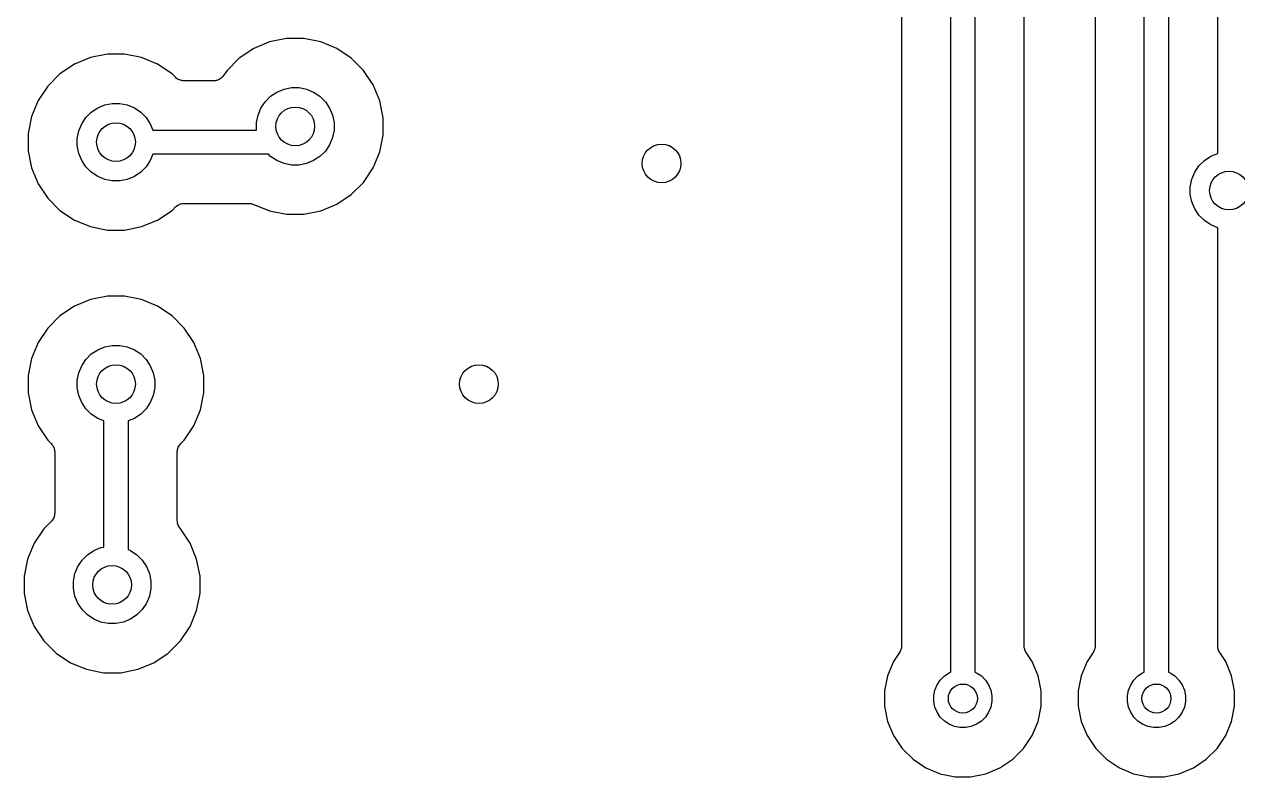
# Model space of a CAD drawing. Extents: x 0.81 to 4.31, y -4.31 to -0.81.
# Drawn here: x 2.2265 to 2.7201, y -3.2208 to -2.9146 of the extents above; entities that cross this region are included whole.
import ezdxf

# ---------------------------------------------------------------- set-up
doc = ezdxf.new("R2010")
doc.units = 0
doc.header["$MEASUREMENT"] = 0
doc.layers.add('BLACK', color=7, linetype='CONTINUOUS')

msp = doc.modelspace()

# ---------------------------------------------------------------- linework, layer by layer
at = {"layer": 'BLACK', "linetype": 'CONTINUOUS'}
for p, q in [((2.60335, -3.17823), (2.60335, -2.74161)), ((2.61319, -2.73982), (2.61319, -3.17823)), ((2.63319, -3.1675), (2.63319, -2.77701)), ((2.69193, -2.78376), (2.69193, -3.17823)), ((2.68209, -3.17823), (2.68209, -2.78555)), ((2.71193, -2.96715), (2.71193, -2.78499)), ((2.66209, -2.79591), (2.66209, -3.1675)), ((2.58335, -2.89997), (2.58335, -3.1675)), ((2.32628, -2.9218), (2.31978, -2.9245)), ((2.33319, -2.92043), (2.32628, -2.9218)), ((2.34023, -2.92043), (2.33319, -2.92043)), ((2.34714, -2.9218), (2.34023, -2.92043)), ((2.35364, -2.9245), (2.34714, -2.9218)), ((2.26026, -2.92685), (2.25335, -2.92822)), ((2.2673, -2.92685), (2.26026, -2.92685)), ((2.27421, -2.92822), (2.2673, -2.92685)), ((2.31978, -2.9245), (2.31392, -2.92841)), ((2.3595, -2.92841), (2.35364, -2.9245)), ((2.24685, -2.93092), (2.24099, -2.93483)), ((2.25335, -2.92822), (2.24685, -2.93092)), ((2.28071, -2.93092), (2.27421, -2.92822)), ((2.28657, -2.93483), (2.28071, -2.93092)), ((2.31392, -2.92841), (2.30894, -2.93339)), ((2.36448, -2.93339), (2.3595, -2.92841)), ((2.24099, -2.93483), (2.23601, -2.93981)), ((2.28795, -2.93621), (2.28657, -2.93483)), ((2.28831, -2.93651), (2.28795, -2.93621)), ((2.28866, -2.9368), (2.28831, -2.93651)), ((2.28868, -2.93682), (2.28866, -2.9368)), ((2.2887, -2.93683), (2.28868, -2.93682)), ((2.28911, -2.93705), (2.2887, -2.93683)), ((2.28951, -2.93727), (2.28911, -2.93705)), ((2.30613, -2.93687), (2.30572, -2.93708)), ((2.30615, -2.93685), (2.30613, -2.93687)), ((2.30617, -2.93684), (2.30615, -2.93685)), ((2.30653, -2.93655), (2.30617, -2.93684)), ((2.30689, -2.93626), (2.30653, -2.93655)), ((2.30691, -2.93624), (2.30689, -2.93626)), ((2.30693, -2.93622), (2.30691, -2.93624)), ((2.30722, -2.93587), (2.30693, -2.93622)), ((2.30752, -2.93551), (2.30722, -2.93587)), ((2.30755, -2.93547), (2.30752, -2.93551)), ((2.30756, -2.93546), (2.30755, -2.93547)), ((2.30755, -2.93547), (2.30755, -2.93547)), ((2.30755, -2.93547), (2.30755, -2.93547)), ((2.30894, -2.93339), (2.30756, -2.93546)), ((2.36839, -2.93924), (2.36448, -2.93339)), ((2.23601, -2.93981), (2.2321, -2.94567)), ((2.28954, -2.93728), (2.28951, -2.93727)), ((2.28956, -2.93729), (2.28954, -2.93728)), ((2.29, -2.93743), (2.28956, -2.93729)), ((2.29045, -2.93757), (2.29, -2.93743)), ((2.29047, -2.93757), (2.29045, -2.93757)), ((2.2905, -2.93758), (2.29047, -2.93757)), ((2.29095, -2.93762), (2.2905, -2.93758)), ((2.29141, -2.93768), (2.29095, -2.93762)), ((2.29147, -2.93768), (2.29141, -2.93768)), ((2.29148, -2.93768), (2.29147, -2.93768)), ((2.29147, -2.93768), (2.29147, -2.93768)), ((2.29147, -2.93768), (2.29147, -2.93768)), ((2.3034, -2.93768), (2.29148, -2.93768)), ((2.30387, -2.93763), (2.3034, -2.93768)), ((2.30433, -2.93759), (2.30387, -2.93763)), ((2.30435, -2.93758), (2.30433, -2.93759)), ((2.30437, -2.93758), (2.30435, -2.93758)), ((2.30482, -2.93745), (2.30437, -2.93758)), ((2.30526, -2.93732), (2.30482, -2.93745)), ((2.30529, -2.93731), (2.30526, -2.93732)), ((2.30531, -2.9373), (2.30529, -2.93731)), ((2.30572, -2.93708), (2.30531, -2.9373)), ((2.32925, -2.94222), (2.33212, -2.94103)), ((2.33212, -2.94103), (2.33516, -2.94043)), ((2.33516, -2.94043), (2.33826, -2.94043)), ((2.33826, -2.94043), (2.3413, -2.94103)), ((2.3413, -2.94103), (2.34417, -2.94222)), ((2.37108, -2.94575), (2.36839, -2.93924)), ((2.2321, -2.94567), (2.22941, -2.95217)), ((2.25919, -2.94746), (2.26223, -2.94685)), ((2.26223, -2.94685), (2.26533, -2.94685)), ((2.26533, -2.94685), (2.26837, -2.94746)), ((2.32275, -2.94872), (2.32448, -2.94614)), ((2.32448, -2.94614), (2.32667, -2.94394)), ((2.32667, -2.94394), (2.32925, -2.94222)), ((2.34417, -2.94222), (2.34675, -2.94394)), ((2.34675, -2.94394), (2.34894, -2.94614)), ((2.34894, -2.94614), (2.35066, -2.94872)), ((2.37246, -2.95266), (2.37108, -2.94575)), ((2.25155, -2.95256), (2.25374, -2.95037)), ((2.25374, -2.95037), (2.25632, -2.94864)), ((2.25632, -2.94864), (2.25919, -2.94746)), ((2.26837, -2.94746), (2.27124, -2.94864)), ((2.27124, -2.94864), (2.27382, -2.95037)), ((2.27382, -2.95037), (2.27601, -2.95256)), ((2.32096, -2.95463), (2.32157, -2.95158)), ((2.32157, -2.95158), (2.32275, -2.94872)), ((2.35066, -2.94872), (2.35185, -2.95158)), ((2.35185, -2.95158), (2.35246, -2.95463)), ((2.22941, -2.95217), (2.22803, -2.95908)), ((2.24864, -2.958), (2.24982, -2.95514)), ((2.24982, -2.95514), (2.25155, -2.95256)), ((2.27601, -2.95256), (2.27774, -2.95514)), ((2.27774, -2.95514), (2.27879, -2.95768)), ((2.32096, -2.95768), (2.32096, -2.95463)), ((2.35246, -2.95463), (2.35246, -2.95773)), ((2.37246, -2.9597), (2.37246, -2.95266)), ((2.22803, -2.95908), (2.22803, -2.96612)), ((2.24803, -2.96105), (2.24864, -2.958)), ((2.24803, -2.96415), (2.24803, -2.96105)), ((2.27879, -2.95768), (2.32096, -2.95768)), ((2.35185, -2.96077), (2.35066, -2.96364)), ((2.35246, -2.95773), (2.35185, -2.96077)), ((2.37108, -2.9666), (2.37246, -2.9597)), ((2.22803, -2.96612), (2.22941, -2.97303)), ((2.24864, -2.96719), (2.24803, -2.96415)), ((2.34894, -2.96622), (2.34675, -2.96841)), ((2.35066, -2.96364), (2.34894, -2.96622)), ((2.36839, -2.97311), (2.37108, -2.9666)), ((2.24982, -2.97006), (2.24864, -2.96719)), ((2.25155, -2.97264), (2.24982, -2.97006)), ((2.27774, -2.97006), (2.27601, -2.97264)), ((2.27879, -2.96752), (2.27774, -2.97006)), ((2.32578, -2.96752), (2.27879, -2.96752)), ((2.32667, -2.96841), (2.32578, -2.96752)), ((2.32925, -2.97013), (2.32667, -2.96841)), ((2.33212, -2.97132), (2.32925, -2.97013)), ((2.33516, -2.97193), (2.33212, -2.97132)), ((2.3413, -2.97132), (2.33826, -2.97193)), ((2.34417, -2.97013), (2.3413, -2.97132)), ((2.34675, -2.96841), (2.34417, -2.97013)), ((2.7043, -2.97224), (2.7065, -2.97005)), ((2.7065, -2.97005), (2.70908, -2.96833)), ((2.70908, -2.96833), (2.71193, -2.96715)), ((2.22941, -2.97303), (2.2321, -2.97953)), ((2.25374, -2.97483), (2.25155, -2.97264)), ((2.25632, -2.97655), (2.25374, -2.97483)), ((2.25919, -2.97774), (2.25632, -2.97655)), ((2.27124, -2.97655), (2.26837, -2.97774)), ((2.27382, -2.97483), (2.27124, -2.97655)), ((2.27601, -2.97264), (2.27382, -2.97483)), ((2.33826, -2.97193), (2.33516, -2.97193)), ((2.36448, -2.97897), (2.36839, -2.97311)), ((2.70139, -2.97769), (2.70258, -2.97482)), ((2.70258, -2.97482), (2.7043, -2.97224)), ((2.2321, -2.97953), (2.23601, -2.98539)), ((2.26223, -2.97835), (2.25919, -2.97774)), ((2.26533, -2.97835), (2.26223, -2.97835)), ((2.26837, -2.97774), (2.26533, -2.97835)), ((2.3595, -2.98394), (2.36448, -2.97897)), ((2.70079, -2.98073), (2.70139, -2.97769)), ((2.70079, -2.98383), (2.70079, -2.98073)), ((2.23601, -2.98539), (2.24099, -2.99037)), ((2.35364, -2.98786), (2.3595, -2.98394)), ((2.70139, -2.98688), (2.70079, -2.98383)), ((2.24099, -2.99037), (2.24685, -2.99428)), ((2.28071, -2.99428), (2.28657, -2.99037)), ((2.28657, -2.99037), (2.28795, -2.98898)), ((2.28795, -2.98898), (2.28796, -2.98897)), ((2.28796, -2.98897), (2.288, -2.98894)), ((2.28796, -2.98897), (2.28796, -2.98897)), ((2.28796, -2.98897), (2.28796, -2.98897)), ((2.288, -2.98894), (2.28836, -2.98865)), ((2.28836, -2.98865), (2.28872, -2.98836)), ((2.28872, -2.98836), (2.28874, -2.98834)), ((2.28874, -2.98834), (2.28876, -2.98833)), ((2.28876, -2.98833), (2.28917, -2.98811)), ((2.28917, -2.98811), (2.28958, -2.9879)), ((2.28958, -2.9879), (2.2896, -2.98789)), ((2.2896, -2.98789), (2.28963, -2.98788)), ((2.28963, -2.98788), (2.29007, -2.98775)), ((2.29007, -2.98775), (2.29051, -2.98761)), ((2.29051, -2.98761), (2.29054, -2.98761)), ((2.29054, -2.98761), (2.29056, -2.98761)), ((2.29056, -2.98761), (2.29102, -2.98756)), ((2.29102, -2.98756), (2.29148, -2.98752)), ((2.29148, -2.98752), (2.31797, -2.98752)), ((2.31797, -2.98752), (2.31798, -2.98752)), ((2.31798, -2.98752), (2.31798, -2.98752)), ((2.31798, -2.98752), (2.31798, -2.98752)), ((2.31798, -2.98752), (2.31804, -2.98752)), ((2.31804, -2.98752), (2.31849, -2.98757)), ((2.31849, -2.98757), (2.31895, -2.98762)), ((2.31895, -2.98762), (2.31898, -2.98763)), ((2.31898, -2.98763), (2.31901, -2.98763)), ((2.31901, -2.98763), (2.31944, -2.98777)), ((2.31944, -2.98777), (2.31988, -2.9879)), ((2.31988, -2.9879), (2.32628, -2.99055)), ((2.32628, -2.99055), (2.33319, -2.99193)), ((2.34023, -2.99193), (2.34714, -2.99055)), ((2.34714, -2.99055), (2.35364, -2.98786)), ((2.70258, -2.98974), (2.70139, -2.98688)), ((2.7043, -2.99232), (2.70258, -2.98974)), ((2.24685, -2.99428), (2.25335, -2.99697)), ((2.27421, -2.99697), (2.28071, -2.99428)), ((2.33319, -2.99193), (2.34023, -2.99193)), ((2.7065, -2.99452), (2.7043, -2.99232)), ((2.70908, -2.99624), (2.7065, -2.99452)), ((2.71193, -2.99742), (2.70908, -2.99624)), ((2.25335, -2.99697), (2.26026, -2.99835)), ((2.26026, -2.99835), (2.2673, -2.99835)), ((2.2673, -2.99835), (2.27421, -2.99697)), ((2.71193, -3.1675), (2.71193, -2.99742)), ((2.26026, -3.02528), (2.25335, -3.02665)), ((2.2673, -3.02528), (2.26026, -3.02528)), ((2.27421, -3.02665), (2.2673, -3.02528)), ((2.24685, -3.02934), (2.24099, -3.03326)), ((2.25335, -3.02665), (2.24685, -3.02934)), ((2.28071, -3.02934), (2.27421, -3.02665)), ((2.28657, -3.03326), (2.28071, -3.02934)), ((2.24099, -3.03326), (2.23601, -3.03824)), ((2.29155, -3.03824), (2.28657, -3.03326)), ((2.23601, -3.03824), (2.2321, -3.04409)), ((2.29546, -3.04409), (2.29155, -3.03824)), ((2.2321, -3.04409), (2.22941, -3.0506)), ((2.25919, -3.04588), (2.26223, -3.04528)), ((2.26223, -3.04528), (2.26533, -3.04528)), ((2.26533, -3.04528), (2.26837, -3.04588)), ((2.29815, -3.0506), (2.29546, -3.04409)), ((2.22941, -3.0506), (2.22803, -3.0575)), ((2.25155, -3.05098), (2.25374, -3.04879)), ((2.25374, -3.04879), (2.25632, -3.04707)), ((2.25632, -3.04707), (2.25919, -3.04588)), ((2.26837, -3.04588), (2.27124, -3.04707)), ((2.27124, -3.04707), (2.27382, -3.04879)), ((2.27382, -3.04879), (2.27601, -3.05098)), ((2.29953, -3.0575), (2.29815, -3.0506)), ((2.24864, -3.05643), (2.24982, -3.05356)), ((2.24982, -3.05356), (2.25155, -3.05098)), ((2.27601, -3.05098), (2.27774, -3.05356)), ((2.27774, -3.05356), (2.27892, -3.05643)), ((2.22803, -3.0575), (2.22803, -3.06454)), ((2.24803, -3.05947), (2.24864, -3.05643)), ((2.24803, -3.06257), (2.24803, -3.05947)), ((2.27892, -3.05643), (2.27953, -3.05947)), ((2.27953, -3.05947), (2.27953, -3.06257)), ((2.29953, -3.06454), (2.29953, -3.0575)), ((2.22803, -3.06454), (2.22941, -3.07145)), ((2.24864, -3.06562), (2.24803, -3.06257)), ((2.27953, -3.06257), (2.27892, -3.06562)), ((2.29815, -3.07145), (2.29953, -3.06454)), ((2.24982, -3.06848), (2.24864, -3.06562)), ((2.25155, -3.07106), (2.24982, -3.06848)), ((2.27774, -3.06848), (2.27601, -3.07106)), ((2.27892, -3.06562), (2.27774, -3.06848)), ((2.22941, -3.07145), (2.2321, -3.07796)), ((2.25374, -3.07326), (2.25155, -3.07106)), ((2.25632, -3.07498), (2.25374, -3.07326)), ((2.25886, -3.07603), (2.25632, -3.07498)), ((2.27124, -3.07498), (2.2687, -3.07603)), ((2.27382, -3.07326), (2.27124, -3.07498)), ((2.27601, -3.07106), (2.27382, -3.07326)), ((2.29546, -3.07796), (2.29815, -3.07145)), ((2.2321, -3.07796), (2.23601, -3.08381)), ((2.25886, -3.12733), (2.25886, -3.07603)), ((2.2687, -3.07603), (2.2687, -3.12836)), ((2.29155, -3.08381), (2.29546, -3.07796)), ((2.23601, -3.08381), (2.23739, -3.08519)), ((2.29017, -3.08519), (2.29155, -3.08381)), ((2.23739, -3.08519), (2.23741, -3.08521)), ((2.23741, -3.08521), (2.23741, -3.08521)), ((2.23741, -3.08521), (2.23741, -3.08521)), ((2.23741, -3.08521), (2.23744, -3.08524)), ((2.23744, -3.08524), (2.23773, -3.08561)), ((2.23773, -3.08561), (2.23802, -3.08596)), ((2.23802, -3.08596), (2.23804, -3.08599)), ((2.23804, -3.08599), (2.23805, -3.08601)), ((2.23805, -3.08601), (2.23826, -3.08642)), ((2.23826, -3.08642), (2.23848, -3.08682)), ((2.23848, -3.08682), (2.23849, -3.08685)), ((2.23849, -3.08685), (2.2385, -3.08687)), ((2.2385, -3.08687), (2.23863, -3.08732)), ((2.23863, -3.08732), (2.23876, -3.08776)), ((2.23876, -3.08776), (2.23877, -3.08778)), ((2.23877, -3.08778), (2.23877, -3.08781)), ((2.23877, -3.08781), (2.23881, -3.08827)), ((2.23881, -3.08827), (2.23886, -3.08873)), ((2.23886, -3.08873), (2.23886, -3.11344)), ((2.2887, -3.08866), (2.28875, -3.0882)), ((2.2887, -3.08871), (2.2887, -3.08866)), ((2.2887, -3.08873), (2.2887, -3.08871)), ((2.2887, -3.08871), (2.2887, -3.08871)), ((2.2887, -3.08871), (2.2887, -3.08871)), ((2.2887, -3.11659), (2.2887, -3.08873)), ((2.28875, -3.0882), (2.2888, -3.08774)), ((2.2888, -3.08774), (2.28881, -3.08772)), ((2.28881, -3.08769), (2.28895, -3.08725)), ((2.28881, -3.08772), (2.28881, -3.08769)), ((2.28895, -3.08725), (2.28908, -3.08681)), ((2.28908, -3.08681), (2.2891, -3.08678)), ((2.2891, -3.08678), (2.28911, -3.08676)), ((2.28911, -3.08676), (2.28933, -3.08635)), ((2.28933, -3.08635), (2.28955, -3.08595)), ((2.28955, -3.08595), (2.28956, -3.08593)), ((2.28956, -3.08593), (2.28958, -3.0859)), ((2.28958, -3.0859), (2.28987, -3.08555)), ((2.28987, -3.08555), (2.29017, -3.08519)), ((2.23875, -3.11448), (2.23861, -3.11492)), ((2.23876, -3.11442), (2.23875, -3.11445)), ((2.23875, -3.11445), (2.23875, -3.11448)), ((2.23881, -3.11397), (2.23876, -3.11442)), ((2.23886, -3.11351), (2.23881, -3.11397)), ((2.23886, -3.11344), (2.23886, -3.11345)), ((2.23886, -3.11345), (2.23886, -3.11345)), ((2.23886, -3.11345), (2.23886, -3.11345)), ((2.23886, -3.11345), (2.23886, -3.11351)), ((2.23739, -3.11697), (2.23444, -3.11993)), ((2.23769, -3.11662), (2.23739, -3.11697)), ((2.23798, -3.11626), (2.23769, -3.11662)), ((2.238, -3.11624), (2.23798, -3.11626)), ((2.23801, -3.11622), (2.238, -3.11624)), ((2.23823, -3.11581), (2.23801, -3.11622)), ((2.23845, -3.11541), (2.23823, -3.11581)), ((2.23846, -3.11538), (2.23845, -3.11541)), ((2.23847, -3.11536), (2.23846, -3.11538)), ((2.23861, -3.11492), (2.23847, -3.11536)), ((2.28875, -3.11705), (2.2887, -3.11659)), ((2.28879, -3.11751), (2.28875, -3.11705)), ((2.28879, -3.11753), (2.28879, -3.11751)), ((2.2888, -3.11756), (2.28879, -3.11753)), ((2.28893, -3.118), (2.2888, -3.11756)), ((2.28906, -3.11844), (2.28893, -3.118)), ((2.28907, -3.11847), (2.28906, -3.11844)), ((2.28908, -3.11849), (2.28907, -3.11847)), ((2.2893, -3.1189), (2.28908, -3.11849)), ((2.28951, -3.11931), (2.2893, -3.1189)), ((2.28952, -3.11933), (2.28951, -3.11931)), ((2.28954, -3.11935), (2.28952, -3.11933)), ((2.28982, -3.1197), (2.28954, -3.11935)), ((2.29388, -3.12578), (2.28982, -3.1197)), ((2.23444, -3.11993), (2.23053, -3.12578)), ((2.23053, -3.12578), (2.22783, -3.13229)), ((2.25217, -3.13048), (2.25475, -3.12876)), ((2.25475, -3.12876), (2.25761, -3.12757)), ((2.25761, -3.12757), (2.25886, -3.12733)), ((2.2687, -3.12836), (2.26966, -3.12876)), ((2.26966, -3.12876), (2.27224, -3.13048)), ((2.29658, -3.13229), (2.29388, -3.12578)), ((2.22783, -3.13229), (2.22646, -3.1392)), ((2.24825, -3.13526), (2.24997, -3.13268)), ((2.24997, -3.13268), (2.25217, -3.13048)), ((2.27224, -3.13048), (2.27444, -3.13268)), ((2.27444, -3.13268), (2.27616, -3.13526)), ((2.29795, -3.1392), (2.29658, -3.13229)), ((2.22646, -3.1392), (2.22646, -3.14624)), ((2.24646, -3.14117), (2.24706, -3.13812)), ((2.24706, -3.13812), (2.24825, -3.13526)), ((2.27616, -3.13526), (2.27735, -3.13812)), ((2.27735, -3.13812), (2.27795, -3.14117)), ((2.29795, -3.14624), (2.29795, -3.1392)), ((2.24646, -3.14427), (2.24646, -3.14117)), ((2.24706, -3.14731), (2.24646, -3.14427)), ((2.27795, -3.14427), (2.27735, -3.14731)), ((2.27795, -3.14117), (2.27795, -3.14427)), ((2.22646, -3.14624), (2.22783, -3.15314)), ((2.24825, -3.15018), (2.24706, -3.14731)), ((2.27735, -3.14731), (2.27616, -3.15018)), ((2.29658, -3.15314), (2.29795, -3.14624)), ((2.22783, -3.15314), (2.23053, -3.15965)), ((2.24997, -3.15276), (2.24825, -3.15018)), ((2.25217, -3.15495), (2.24997, -3.15276)), ((2.27444, -3.15276), (2.27224, -3.15495)), ((2.27616, -3.15018), (2.27444, -3.15276)), ((2.29388, -3.15965), (2.29658, -3.15314)), ((2.25475, -3.15667), (2.25217, -3.15495)), ((2.25761, -3.15786), (2.25475, -3.15667)), ((2.26065, -3.15846), (2.25761, -3.15786)), ((2.26376, -3.15846), (2.26065, -3.15846)), ((2.2668, -3.15786), (2.26376, -3.15846)), ((2.26966, -3.15667), (2.2668, -3.15786)), ((2.27224, -3.15495), (2.26966, -3.15667)), ((2.23053, -3.15965), (2.23444, -3.1655)), ((2.28997, -3.1655), (2.29388, -3.15965)), ((2.23444, -3.1655), (2.23942, -3.17048)), ((2.28499, -3.17048), (2.28997, -3.1655)), ((2.5831, -3.16898), (2.58296, -3.16942)), ((2.58324, -3.16854), (2.5831, -3.16898)), ((2.58325, -3.16848), (2.58324, -3.16851)), ((2.58324, -3.16851), (2.58324, -3.16854)), ((2.58329, -3.16803), (2.58325, -3.16848)), ((2.58335, -3.16757), (2.58329, -3.16803)), ((2.58335, -3.1675), (2.58335, -3.16751)), ((2.58335, -3.16751), (2.58335, -3.16751)), ((2.58335, -3.16751), (2.58335, -3.16751)), ((2.58335, -3.16751), (2.58335, -3.16757)), ((2.63323, -3.16796), (2.63319, -3.1675)), ((2.63327, -3.16841), (2.63323, -3.16796)), ((2.63328, -3.16844), (2.63327, -3.16841)), ((2.63328, -3.16847), (2.63328, -3.16844)), ((2.63342, -3.16891), (2.63328, -3.16847)), ((2.63354, -3.16935), (2.63342, -3.16891)), ((2.66184, -3.16898), (2.6617, -3.16942)), ((2.66198, -3.16854), (2.66184, -3.16898)), ((2.66199, -3.16848), (2.66198, -3.16851)), ((2.66198, -3.16851), (2.66198, -3.16854)), ((2.66203, -3.16803), (2.66199, -3.16848)), ((2.66209, -3.16757), (2.66203, -3.16803)), ((2.66209, -3.1675), (2.66209, -3.16751)), ((2.66209, -3.16751), (2.66209, -3.16751)), ((2.66209, -3.16751), (2.66209, -3.16751)), ((2.66209, -3.16751), (2.66209, -3.16757)), ((2.71197, -3.16796), (2.71193, -3.1675)), ((2.71201, -3.16841), (2.71197, -3.16796)), ((2.71202, -3.16844), (2.71201, -3.16841)), ((2.71202, -3.16847), (2.71202, -3.16844)), ((2.71216, -3.16891), (2.71202, -3.16847)), ((2.71229, -3.16935), (2.71216, -3.16891)), ((2.23942, -3.17048), (2.24527, -3.1744)), ((2.27914, -3.1744), (2.28499, -3.17048)), ((2.58008, -3.17391), (2.57768, -3.1797)), ((2.5825, -3.17028), (2.58008, -3.17391)), ((2.58272, -3.16987), (2.5825, -3.17028)), ((2.58294, -3.16947), (2.58272, -3.16987)), ((2.58295, -3.16944), (2.58294, -3.16947)), ((2.58296, -3.16942), (2.58295, -3.16944)), ((2.63356, -3.16938), (2.63354, -3.16935)), ((2.63357, -3.1694), (2.63356, -3.16938)), ((2.63378, -3.16981), (2.63357, -3.1694)), ((2.63399, -3.17022), (2.63378, -3.16981)), ((2.63402, -3.17027), (2.63399, -3.17022)), ((2.63403, -3.17028), (2.63402, -3.17027)), ((2.63402, -3.17027), (2.63402, -3.17027)), ((2.63402, -3.17027), (2.63402, -3.17027)), ((2.63646, -3.17391), (2.63403, -3.17028)), ((2.63886, -3.1797), (2.63646, -3.17391)), ((2.65882, -3.17391), (2.65642, -3.1797)), ((2.66124, -3.17028), (2.65882, -3.17391)), ((2.66146, -3.16987), (2.66124, -3.17028)), ((2.66168, -3.16947), (2.66146, -3.16987)), ((2.66169, -3.16944), (2.66168, -3.16947)), ((2.6617, -3.16942), (2.66169, -3.16944)), ((2.7123, -3.16938), (2.71229, -3.16935)), ((2.71231, -3.1694), (2.7123, -3.16938)), ((2.71252, -3.16981), (2.71231, -3.1694)), ((2.71273, -3.17022), (2.71252, -3.16981)), ((2.71276, -3.17027), (2.71273, -3.17022)), ((2.71277, -3.17028), (2.71276, -3.17027)), ((2.71276, -3.17027), (2.71276, -3.17027)), ((2.71276, -3.17027), (2.71276, -3.17027)), ((2.7152, -3.17391), (2.71277, -3.17028)), ((2.7176, -3.1797), (2.7152, -3.17391)), ((2.24527, -3.1744), (2.25178, -3.17709)), ((2.25178, -3.17709), (2.25868, -3.17846)), ((2.25868, -3.17846), (2.26573, -3.17846)), ((2.26573, -3.17846), (2.27263, -3.17709)), ((2.27263, -3.17709), (2.27914, -3.1744)), ((2.60074, -3.1798), (2.60267, -3.17851)), ((2.60267, -3.17851), (2.60335, -3.17823)), ((2.61319, -3.17823), (2.61386, -3.17851)), ((2.61386, -3.17851), (2.6158, -3.1798)), ((2.67948, -3.1798), (2.68141, -3.17851)), ((2.68141, -3.17851), (2.68209, -3.17823)), ((2.69193, -3.17823), (2.6926, -3.17851)), ((2.6926, -3.17851), (2.69454, -3.1798)), ((2.57768, -3.1797), (2.57646, -3.18584)), ((2.59691, -3.18553), (2.5978, -3.18338)), ((2.5978, -3.18338), (2.59909, -3.18145)), ((2.59909, -3.18145), (2.60074, -3.1798)), ((2.6158, -3.1798), (2.61744, -3.18145)), ((2.61744, -3.18145), (2.61873, -3.18338)), ((2.61873, -3.18338), (2.61962, -3.18553)), ((2.64008, -3.18584), (2.63886, -3.1797)), ((2.65642, -3.1797), (2.6552, -3.18584)), ((2.67565, -3.18553), (2.67654, -3.18338)), ((2.67654, -3.18338), (2.67783, -3.18145)), ((2.67783, -3.18145), (2.67948, -3.1798)), ((2.69454, -3.1798), (2.69618, -3.18145)), ((2.69618, -3.18145), (2.69747, -3.18338)), ((2.69747, -3.18338), (2.69837, -3.18553)), ((2.71882, -3.18584), (2.7176, -3.1797)), ((2.57646, -3.18584), (2.57646, -3.19211)), ((2.59646, -3.18781), (2.59691, -3.18553)), ((2.59646, -3.19014), (2.59646, -3.18781)), ((2.61962, -3.18553), (2.62008, -3.18781)), ((2.62008, -3.18781), (2.62008, -3.19014)), ((2.64008, -3.19211), (2.64008, -3.18584)), ((2.6552, -3.18584), (2.6552, -3.19211)), ((2.6752, -3.18781), (2.67565, -3.18553)), ((2.6752, -3.19014), (2.6752, -3.18781)), ((2.69837, -3.18553), (2.69882, -3.18781)), ((2.69882, -3.18781), (2.69882, -3.19014)), ((2.71882, -3.19211), (2.71882, -3.18584)), ((2.57646, -3.19211), (2.57768, -3.19826)), ((2.59691, -3.19242), (2.59646, -3.19014)), ((2.5978, -3.19457), (2.59691, -3.19242)), ((2.61962, -3.19242), (2.61873, -3.19457)), ((2.62008, -3.19014), (2.61962, -3.19242)), ((2.63886, -3.19826), (2.64008, -3.19211)), ((2.6552, -3.19211), (2.65642, -3.19826)), ((2.67565, -3.19242), (2.6752, -3.19014)), ((2.67654, -3.19457), (2.67565, -3.19242)), ((2.69837, -3.19242), (2.69747, -3.19457)), ((2.69882, -3.19014), (2.69837, -3.19242)), ((2.7176, -3.19826), (2.71882, -3.19211)), ((2.57768, -3.19826), (2.58008, -3.20404)), ((2.59909, -3.19651), (2.5978, -3.19457)), ((2.60074, -3.19815), (2.59909, -3.19651)), ((2.60267, -3.19944), (2.60074, -3.19815)), ((2.6158, -3.19815), (2.61386, -3.19944)), ((2.61744, -3.19651), (2.6158, -3.19815)), ((2.61873, -3.19457), (2.61744, -3.19651)), ((2.63646, -3.20404), (2.63886, -3.19826)), ((2.65642, -3.19826), (2.65882, -3.20404)), ((2.67783, -3.19651), (2.67654, -3.19457)), ((2.67948, -3.19815), (2.67783, -3.19651)), ((2.68141, -3.19944), (2.67948, -3.19815)), ((2.69454, -3.19815), (2.6926, -3.19944)), ((2.69618, -3.19651), (2.69454, -3.19815)), ((2.69747, -3.19457), (2.69618, -3.19651)), ((2.7152, -3.20404), (2.7176, -3.19826)), ((2.60482, -3.20033), (2.60267, -3.19944)), ((2.6071, -3.20079), (2.60482, -3.20033)), ((2.60943, -3.20079), (2.6071, -3.20079)), ((2.61171, -3.20033), (2.60943, -3.20079)), ((2.61386, -3.19944), (2.61171, -3.20033)), ((2.68356, -3.20033), (2.68141, -3.19944)), ((2.68584, -3.20079), (2.68356, -3.20033)), ((2.68817, -3.20079), (2.68584, -3.20079)), ((2.69045, -3.20033), (2.68817, -3.20079)), ((2.6926, -3.19944), (2.69045, -3.20033)), ((2.58008, -3.20404), (2.58356, -3.20925)), ((2.63298, -3.20925), (2.63646, -3.20404)), ((2.65882, -3.20404), (2.6623, -3.20925)), ((2.71172, -3.20925), (2.7152, -3.20404)), ((2.58356, -3.20925), (2.58799, -3.21369)), ((2.62855, -3.21369), (2.63298, -3.20925)), ((2.6623, -3.20925), (2.66673, -3.21369)), ((2.70729, -3.21369), (2.71172, -3.20925)), ((2.58799, -3.21369), (2.5932, -3.21717)), ((2.5932, -3.21717), (2.59899, -3.21956)), ((2.61755, -3.21956), (2.62334, -3.21717)), ((2.62334, -3.21717), (2.62855, -3.21369)), ((2.66673, -3.21369), (2.67194, -3.21717)), ((2.67194, -3.21717), (2.67773, -3.21956)), ((2.69629, -3.21956), (2.70208, -3.21717)), ((2.70208, -3.21717), (2.70729, -3.21369)), ((2.59899, -3.21956), (2.60513, -3.22079)), ((2.60513, -3.22079), (2.6114, -3.22079)), ((2.6114, -3.22079), (2.61755, -3.21956)), ((2.67773, -3.21956), (2.68387, -3.22079)), ((2.68387, -3.22079), (2.69014, -3.22079)), ((2.69014, -3.22079), (2.69629, -3.21956))]:
    msp.add_line(p, q, dxfattribs=at)
at = {"layer": 'BLACK'}
for centre, radius in [((2.33671, -2.95618), 0.007874), ((2.26378, -2.9626), 0.007874), ((2.48571, -2.97127), 0.007874), ((2.71654, -2.98228), 0.007874), ((2.26378, -3.06102), 0.007874), ((2.41142, -3.06102), 0.007874), ((2.2622, -3.14272), 0.007874), ((2.60827, -3.18898), 0.005906), ((2.68701, -3.18898), 0.005906)]:
    msp.add_circle(centre, radius, dxfattribs=at)

doc.saveas('drawing.dxf')
